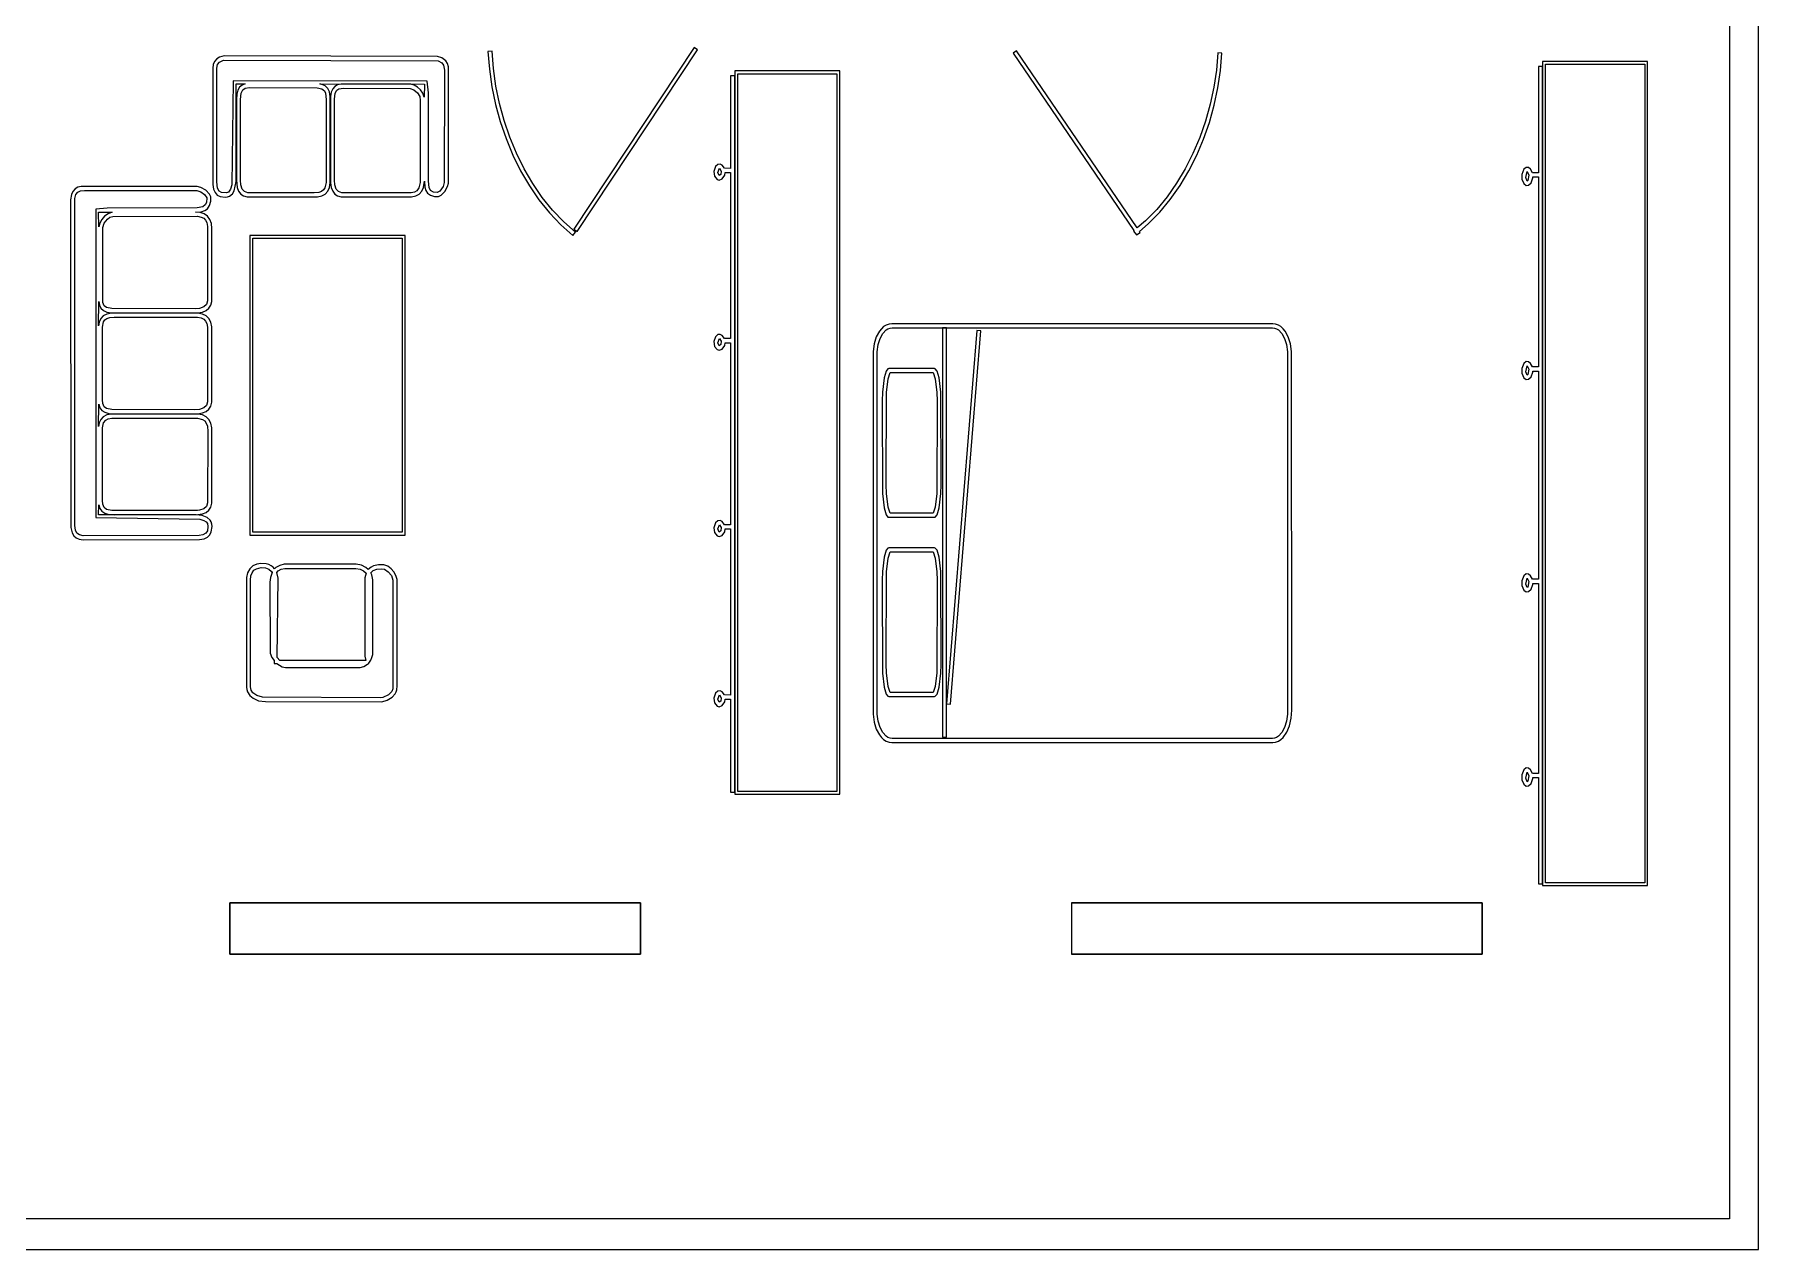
# Model space of a CAD drawing. Header units: metres. Extents: x -13 to 22, y -10.4 to 9.6.
# Drawn here: x 13.6 to 22, y -10.39 to -4.47 of the extents above; entities that cross this region are included whole.
import ezdxf

# ---------------------------------------------------------------- set-up
doc = ezdxf.new("R2010")
doc.units = ezdxf.units.M

msp = doc.modelspace()

# ---------------------------------------------------------------- linework, layer by layer
for p, q in [((21.9958, -10.3888), (21.9958, 9.61119)), ((21.8546, 9.46202), (21.8546, -10.2396)), ((16.8114, -4.53455), (16.2256, -5.41902)), ((16.8281, -4.54559), (16.8114, -4.53455)), ((14.4691, -4.61726), (14.4666, -4.63544)), ((14.4759, -4.60225), (14.4691, -4.61726)), ((14.4863, -4.59047), (14.4759, -4.60225)), ((14.4995, -4.58199), (14.4863, -4.59047)), ((14.4866, -4.63611), (14.4902, -4.61768)), ((14.4902, -4.61768), (14.4993, -4.60568)), ((14.4993, -4.60568), (14.5188, -4.59637)), ((14.5226, -4.57555), (14.4995, -4.58199)), ((14.5188, -4.59637), (15.5638, -4.59973)), ((15.5605, -4.57889), (14.5226, -4.57555)), ((15.5832, -4.58572), (15.5605, -4.57889)), ((15.5638, -4.59973), (15.5825, -4.60931)), ((15.5825, -4.60931), (15.5913, -4.62131)), ((15.6012, -4.59996), (15.5832, -4.58572)), ((15.6096, -4.61311), (15.6012, -4.59996)), ((15.6141, -4.62886), (15.6096, -4.61311)), ((15.8272, -4.55237), (15.8072, -4.55392)), ((15.8072, -4.55392), (15.8139, -4.63957)), ((15.8338, -4.63737), (15.8272, -4.55237)), ((16.2423, -5.43007), (16.8281, -4.54559)), ((18.3815, -4.55058), (18.365, -4.56183)), ((18.365, -4.56183), (18.9534, -5.42667)), ((18.9687, -5.41367), (18.3815, -4.55058)), ((19.3619, -4.56009), (19.3552, -4.64444)), ((19.3819, -4.56169), (19.3619, -4.56009)), ((19.3751, -4.6467), (19.3819, -4.56169)), ((21.4557, -4.60233), (20.9438, -4.60233)), ((20.9438, -4.60233), (20.9438, -8.6163)), ((20.9579, -8.60216), (20.9579, -4.61647)), ((20.9579, -4.61647), (21.4415, -4.61647)), ((21.4415, -4.61647), (21.4415, -8.60216)), ((21.4557, -8.6163), (21.4557, -4.60233)), ((14.4666, -4.63544), (14.4671, -5.20265)), ((14.4866, -5.18884), (14.4866, -4.63611)), ((14.5661, -4.69695), (14.5589, -5.20375)), ((15.5115, -4.69916), (14.5661, -4.69695)), ((15.5174, -4.75568), (15.5115, -4.69916)), ((15.5913, -4.62131), (15.5947, -4.64493)), ((15.5947, -4.64493), (15.5942, -5.19221)), ((15.6141, -5.19476), (15.6141, -4.62886)), ((15.8139, -4.63957), (15.8262, -4.72586)), ((15.8459, -4.72241), (15.8338, -4.63737)), ((17.0091, -4.67186), (16.9891, -4.67186)), ((16.9891, -4.67186), (16.9891, -5.12366)), ((17.0091, -8.16203), (17.0091, -4.67186)), ((17.5213, -4.64856), (17.0094, -4.64856)), ((17.0094, -4.64856), (17.0094, -8.17159)), ((17.0235, -8.15744), (17.0235, -4.66269)), ((17.0235, -4.66269), (17.5072, -4.66269)), ((17.5072, -4.66269), (17.5072, -8.15744)), ((17.5213, -8.17159), (17.5213, -4.64856)), ((19.3552, -4.64444), (19.3429, -4.72818)), ((19.3626, -4.73172), (19.3751, -4.6467)), ((20.9435, -4.62692), (20.9235, -4.62692)), ((20.9235, -4.62692), (20.9235, -5.14496)), ((20.9435, -8.60741), (20.9435, -4.62692)), ((14.5802, -5.18703), (14.5802, -4.71111)), ((14.5802, -4.71111), (14.6252, -4.71185)), ((14.5838, -4.7617), (14.5821, -4.78682)), ((14.5889, -4.74205), (14.5838, -4.7617)), ((14.5974, -4.72746), (14.5889, -4.74205)), ((14.6095, -4.71753), (14.5974, -4.72746)), ((14.6021, -4.78714), (14.6053, -4.7563)), ((14.6053, -4.7563), (14.6127, -4.74039)), ((14.6252, -4.71185), (14.6095, -4.71753)), ((14.6127, -4.74039), (14.6237, -4.73297)), ((14.6237, -4.73297), (14.6448, -4.73004)), ((14.6448, -4.73004), (14.9748, -4.73042)), ((14.9748, -4.73042), (14.998, -4.73564)), ((14.9975, -4.71419), (14.9885, -4.71208)), ((14.9885, -4.71208), (15.4974, -4.71329)), ((15.0143, -4.72194), (14.9975, -4.71419)), ((14.998, -4.73564), (15.0103, -4.74568)), ((15.0103, -4.74568), (15.0157, -4.75719)), ((15.0266, -4.73415), (15.0143, -4.72194)), ((15.0157, -4.75719), (15.0193, -4.78719)), ((15.0348, -4.75122), (15.0266, -4.73415)), ((15.0388, -4.77356), (15.0348, -4.75122)), ((15.0388, -5.19424), (15.0388, -4.77356)), ((15.044, -4.75169), (15.0406, -4.77357)), ((15.0406, -4.77357), (15.0406, -5.1942)), ((15.0508, -4.73535), (15.044, -4.75169)), ((15.0611, -4.72394), (15.0508, -4.73535)), ((15.0602, -4.78709), (15.0633, -4.75694)), ((15.075, -4.71692), (15.0611, -4.72394)), ((15.0633, -4.75694), (15.0704, -4.74251)), ((15.0704, -4.74251), (15.0812, -4.73593)), ((15.0924, -4.71368), (15.075, -4.71692)), ((15.0812, -4.73593), (15.1029, -4.73329)), ((15.4307, -4.71394), (15.0924, -4.71368)), ((15.1029, -4.73329), (15.4277, -4.73373)), ((15.4277, -4.73373), (15.4466, -4.74052)), ((15.4479, -4.71892), (15.4307, -4.71394)), ((15.4466, -4.74052), (15.4642, -4.75464)), ((15.4646, -4.72827), (15.4479, -4.71892)), ((15.4642, -4.75464), (15.4751, -4.77316)), ((15.4792, -4.74141), (15.4646, -4.72827)), ((15.4751, -4.77316), (15.4774, -4.79202)), ((15.4903, -4.75772), (15.4792, -4.74141)), ((15.4966, -4.77658), (15.4903, -4.75772)), ((15.4974, -4.71329), (15.4966, -4.77658)), ((15.5174, -5.18575), (15.5174, -4.75568)), ((15.8262, -4.72586), (15.844, -4.81149)), ((15.8635, -4.80681), (15.8459, -4.72241)), ((19.3429, -4.72818), (19.3252, -4.81134)), ((19.3446, -4.81613), (19.3626, -4.73172)), ((14.5821, -4.78682), (14.5821, -5.18159)), ((14.6021, -5.18126), (14.6021, -4.78714)), ((15.0193, -4.78719), (15.0189, -5.19257)), ((15.0602, -5.18121), (15.0602, -4.78709)), ((15.4774, -4.79202), (15.477, -5.19252)), ((15.844, -4.81149), (15.8671, -4.89584)), ((15.8862, -4.88997), (15.8635, -4.80681)), ((19.3252, -4.81134), (19.3022, -4.89326)), ((19.3212, -4.89929), (19.3446, -4.81613)), ((15.8671, -4.89584), (15.8952, -4.97832)), ((15.914, -4.97125), (15.8862, -4.88997)), ((19.3022, -4.89326), (19.2741, -4.97334)), ((19.2927, -4.98058), (19.3212, -4.89929)), ((15.8952, -4.97832), (15.9283, -5.05827)), ((15.9465, -5.05003), (15.914, -4.97125)), ((19.2741, -4.97334), (19.2411, -5.0509)), ((19.2592, -5.05934), (19.2927, -4.98058)), ((15.9283, -5.05827), (15.9662, -5.13512)), ((15.9838, -5.12566), (15.9465, -5.05003)), ((16.9153, -5.11447), (16.9074, -5.13805)), ((16.9268, -5.10391), (16.9153, -5.11447)), ((16.9374, -5.10283), (16.9268, -5.10391)), ((16.9483, -5.10805), (16.9374, -5.10283)), ((16.9588, -5.1228), (16.9483, -5.10805)), ((19.2411, -5.0509), (19.2034, -5.12534)), ((19.2209, -5.13498), (19.2592, -5.05934)), ((20.8645, -5.11838), (20.8523, -5.1277)), ((20.8756, -5.11961), (20.8645, -5.11838)), ((20.8858, -5.1277), (20.8756, -5.11961)), ((14.4671, -5.20265), (14.4709, -5.22491)), ((14.4901, -5.2193), (14.4866, -5.18884)), ((14.5589, -5.20375), (14.5532, -5.22433)), ((14.5715, -5.23239), (14.5802, -5.18703)), ((14.5821, -5.18159), (14.5859, -5.21648)), ((14.6036, -5.20284), (14.6021, -5.18126)), ((14.6103, -5.22498), (14.6036, -5.20284)), ((15.0189, -5.19257), (15.013, -5.21774)), ((15.0348, -5.21648), (15.0388, -5.19424)), ((15.0406, -5.1942), (15.044, -5.21643)), ((15.0617, -5.20279), (15.0602, -5.18121)), ((15.0684, -5.22493), (15.0617, -5.20279)), ((15.477, -5.19252), (15.4711, -5.21771)), ((15.4929, -5.21643), (15.4974, -5.18593)), ((15.4974, -5.18593), (15.4994, -5.21423)), ((15.5205, -5.21729), (15.5174, -5.18575)), ((15.5942, -5.19221), (15.5881, -5.21222)), ((15.6097, -5.21239), (15.6141, -5.19476)), ((15.9662, -5.13512), (16.0087, -5.20819)), ((16.0256, -5.19753), (15.9838, -5.12566)), ((16.0717, -5.26498), (16.0256, -5.19753)), ((16.9074, -5.13805), (16.911, -5.1613)), ((16.911, -5.1613), (16.9237, -5.17715)), ((16.9237, -5.17715), (16.9333, -5.18031)), ((16.9271, -5.14355), (16.9348, -5.12294)), ((16.9328, -5.15872), (16.9271, -5.14355)), ((16.9407, -5.1528), (16.9328, -5.15872)), ((16.9333, -5.18031), (16.9483, -5.17488)), ((16.9348, -5.12294), (16.9422, -5.13649)), ((16.9422, -5.13649), (16.9407, -5.1528)), ((16.9483, -5.17488), (16.9605, -5.15712)), ((16.9891, -5.12366), (16.9588, -5.1228)), ((16.9605, -5.15712), (16.9628, -5.14366)), ((16.9628, -5.14366), (16.9891, -5.14366)), ((16.9891, -5.14366), (16.9891, -5.95265)), ((19.1613, -5.19595), (19.1148, -5.26218)), ((19.2034, -5.12534), (19.1613, -5.19595)), ((19.1781, -5.20683), (19.2209, -5.13498)), ((20.8523, -5.1277), (20.8426, -5.1524)), ((20.8426, -5.1524), (20.8426, -5.17531)), ((20.8426, -5.17531), (20.8523, -5.19737)), ((20.8523, -5.19737), (20.8645, -5.20633)), ((20.8617, -5.16818), (20.8691, -5.13901)), ((20.8695, -5.18555), (20.8617, -5.16818)), ((20.8645, -5.20633), (20.8756, -5.20511)), ((20.8691, -5.13901), (20.8765, -5.15579)), ((20.8721, -5.18242), (20.8695, -5.18555)), ((20.8765, -5.15579), (20.8721, -5.18242)), ((20.8756, -5.20511), (20.8887, -5.1937)), ((20.8945, -5.14496), (20.8858, -5.1277)), ((20.8887, -5.1937), (20.897, -5.17017)), ((20.9235, -5.14496), (20.8945, -5.14496)), ((20.897, -5.17017), (20.8973, -5.16496)), ((20.8973, -5.16496), (20.9235, -5.16496)), ((20.9235, -5.16496), (20.9235, -6.09044)), ((13.7786, -5.25034), (13.7744, -5.27737)), ((13.7744, -5.27737), (13.7749, -6.87296)), ((13.7858, -5.23549), (13.7786, -5.25034)), ((13.7962, -5.22371), (13.7858, -5.23549)), ((13.7944, -6.8629), (13.7948, -5.26982)), ((13.7948, -5.26982), (13.7998, -5.25128)), ((13.8096, -5.21542), (13.7962, -5.22371)), ((13.7998, -5.25128), (13.8091, -5.23898)), ((13.8091, -5.23898), (13.8226, -5.23203)), ((13.8257, -5.21107), (13.8096, -5.21542)), ((13.8226, -5.23203), (13.842, -5.23051)), ((14.3912, -5.21115), (13.8257, -5.21107)), ((13.842, -5.23051), (14.3885, -5.23097)), ((14.3885, -5.23097), (14.4088, -5.23753)), ((14.4092, -5.21585), (14.3912, -5.21115)), ((14.4088, -5.23753), (14.4263, -5.24995)), ((14.4335, -5.22969), (14.4092, -5.21585)), ((14.4263, -5.24995), (14.4374, -5.26685)), ((14.4355, -5.28989), (14.4304, -5.30171)), ((14.451, -5.24867), (14.4335, -5.22969)), ((14.4374, -5.26685), (14.4355, -5.28989)), ((14.457, -5.26256), (14.451, -5.24867)), ((14.4515, -5.30484), (14.457, -5.2832)), ((14.457, -5.2832), (14.457, -5.26256)), ((14.4709, -5.22491), (14.4783, -5.24152)), ((14.4783, -5.24152), (14.4888, -5.25305)), ((14.4888, -5.25305), (14.5022, -5.26015)), ((14.4979, -5.23438), (14.4901, -5.2193)), ((14.5088, -5.24126), (14.4979, -5.23438)), ((14.5022, -5.26015), (14.5271, -5.26378)), ((14.5338, -5.2431), (14.5088, -5.24126)), ((14.5271, -5.26378), (14.5382, -5.26263)), ((14.5431, -5.23869), (14.5338, -5.2431)), ((14.5382, -5.26263), (14.5476, -5.2594)), ((14.5532, -5.22433), (14.5431, -5.23869)), ((14.5476, -5.2594), (14.5621, -5.24803)), ((14.5621, -5.24803), (14.5715, -5.23239)), ((14.5859, -5.21648), (14.5927, -5.2345)), ((14.5927, -5.2345), (14.603, -5.24821)), ((14.603, -5.24821), (14.6169, -5.25746)), ((14.6206, -5.23679), (14.6103, -5.22498)), ((14.6169, -5.25746), (14.6343, -5.26215)), ((14.6368, -5.24231), (14.6206, -5.23679)), ((14.6343, -5.26215), (14.9764, -5.26215)), ((14.9599, -5.24274), (14.6368, -5.24231)), ((14.9832, -5.24088), (14.9599, -5.24274)), ((14.9764, -5.26215), (14.9975, -5.25746)), ((14.9967, -5.23592), (14.9832, -5.24088)), ((15.0061, -5.2285), (14.9967, -5.23592)), ((14.9975, -5.25746), (15.0143, -5.24821)), ((15.013, -5.21774), (15.0061, -5.2285)), ((15.0143, -5.24821), (15.0266, -5.2345)), ((15.0266, -5.2345), (15.0348, -5.21648)), ((15.044, -5.21643), (15.0508, -5.23447)), ((15.0508, -5.23447), (15.0611, -5.24817)), ((15.0611, -5.24817), (15.075, -5.25742)), ((15.0788, -5.23674), (15.0684, -5.22493)), ((15.075, -5.25742), (15.0924, -5.2621)), ((15.0949, -5.24226), (15.0788, -5.23674)), ((15.0924, -5.2621), (15.4345, -5.2621)), ((15.4325, -5.24222), (15.0949, -5.24226)), ((15.4487, -5.23868), (15.4325, -5.24222)), ((15.4345, -5.2621), (15.4557, -5.25742)), ((15.4599, -5.2325), (15.4487, -5.23868)), ((15.4557, -5.25742), (15.4724, -5.24817)), ((15.4711, -5.21771), (15.4599, -5.2325)), ((15.4724, -5.24817), (15.4847, -5.23447)), ((15.4847, -5.23447), (15.4929, -5.21643)), ((15.4994, -5.21423), (15.5041, -5.23077)), ((15.5041, -5.23077), (15.5129, -5.24445)), ((15.5129, -5.24445), (15.5267, -5.25439)), ((15.5275, -5.23077), (15.5205, -5.21729)), ((15.5267, -5.25439), (15.5469, -5.25978)), ((15.5412, -5.23842), (15.5275, -5.23077)), ((15.559, -5.24051), (15.5412, -5.23842)), ((15.5469, -5.25978), (15.5661, -5.25969)), ((15.5722, -5.2339), (15.559, -5.24051)), ((15.5661, -5.25969), (15.5791, -5.25378)), ((15.5881, -5.21222), (15.5722, -5.2339)), ((15.5791, -5.25378), (15.5968, -5.23637)), ((15.5968, -5.23637), (15.6097, -5.21239)), ((16.0087, -5.20819), (16.0556, -5.2769)), ((16.0556, -5.2769), (16.1069, -5.34059)), ((16.1219, -5.32741), (16.0717, -5.26498)), ((19.1148, -5.26218), (19.0643, -5.32333)), ((19.0791, -5.33672), (19.1307, -5.27429)), ((19.1307, -5.27429), (19.1781, -5.20683)), ((13.9527, -5.31636), (13.8963, -5.32222)), ((13.8963, -5.32222), (13.8963, -6.82439)), ((13.9104, -5.33636), (13.9759, -5.33728)), ((13.9111, -5.40797), (13.9104, -5.33636)), ((13.9262, -5.37161), (13.9164, -5.38947)), ((13.9399, -5.35594), (13.9262, -5.37161)), ((13.9383, -5.39001), (13.9534, -5.37071)), ((13.9567, -5.34399), (13.9399, -5.35594)), ((14.391, -5.31619), (13.9527, -5.31636)), ((13.9534, -5.37071), (13.966, -5.36168)), ((13.9759, -5.33728), (13.9567, -5.34399)), ((13.966, -5.36168), (13.9793, -5.35698)), ((13.9793, -5.35698), (14.3918, -5.35683)), ((14.3821, -5.33636), (14.4106, -5.33421)), ((14.4053, -5.33852), (14.3821, -5.33636)), ((14.419, -5.31096), (14.391, -5.31619)), ((14.3918, -5.35683), (14.4097, -5.36024)), ((14.4254, -5.34503), (14.4053, -5.33852)), ((14.4097, -5.36024), (14.4225, -5.36641)), ((14.4106, -5.33421), (14.4273, -5.32913)), ((14.4304, -5.30171), (14.419, -5.31096)), ((14.4225, -5.36641), (14.4315, -5.37514)), ((14.4413, -5.35603), (14.4254, -5.34503)), ((14.4273, -5.32913), (14.4413, -5.31975)), ((14.4413, -5.31975), (14.4515, -5.30484)), ((14.4528, -5.37163), (14.4413, -5.35603)), ((14.4598, -5.39191), (14.4528, -5.37163)), ((16.1069, -5.34059), (16.1623, -5.39864)), ((16.1761, -5.38417), (16.1219, -5.32741)), ((19.0643, -5.32333), (19.0099, -5.37883)), ((19.0235, -5.39348), (19.0791, -5.33672)), ((13.9164, -5.38947), (13.9111, -5.40797)), ((13.9304, -5.75977), (13.9309, -5.41089)), ((13.9309, -5.41089), (13.9383, -5.39001)), ((14.4315, -5.37514), (14.438, -5.38773)), ((14.438, -5.38773), (14.4417, -5.40576)), ((14.4417, -5.40576), (14.4417, -5.76865)), ((14.4621, -5.41699), (14.4598, -5.39191)), ((14.4615, -5.77097), (14.4621, -5.41699)), ((15.4038, -5.44981), (14.6469, -5.44981)), ((14.6469, -5.44981), (14.6469, -6.90923)), ((15.4038, -6.90923), (15.4038, -5.44981)), ((16.1623, -5.39864), (16.2209, -5.44972)), ((16.2341, -5.43463), (16.1761, -5.38417)), ((16.2209, -5.44972), (16.2341, -5.43463)), ((16.2256, -5.41902), (16.2423, -5.43007)), ((18.9534, -5.42667), (18.951, -5.42868)), ((18.951, -5.42868), (18.9667, -5.4463)), ((18.9667, -5.4463), (18.9833, -5.43506)), ((19.0099, -5.37883), (18.9687, -5.41367)), ((18.98, -5.4303), (19.0235, -5.39348)), ((18.9833, -5.43506), (18.98, -5.4303)), ((14.6611, -6.89508), (14.6611, -5.46396)), ((14.6611, -5.46396), (15.3896, -5.46396)), ((15.3896, -5.46396), (15.3896, -6.89508)), ((13.9104, -5.88968), (13.9109, -5.77097)), ((13.9109, -5.77097), (13.9144, -5.78967)), ((13.9144, -5.78967), (13.9219, -5.80453)), ((13.9318, -5.77705), (13.9304, -5.75977)), ((13.9379, -5.79256), (13.9318, -5.77705)), ((13.9497, -5.80141), (13.9379, -5.79256)), ((14.4358, -5.78699), (14.4239, -5.79831)), ((14.4417, -5.76865), (14.4358, -5.78699)), ((14.4476, -5.80453), (14.4569, -5.78967)), ((14.4569, -5.78967), (14.4615, -5.77097)), ((13.9135, -5.87277), (13.9104, -5.88968)), ((13.9212, -5.85486), (13.9135, -5.87277)), ((13.9334, -5.84158), (13.9212, -5.85486)), ((13.9219, -5.80453), (13.9339, -5.8156)), ((13.9297, -5.89691), (13.9352, -5.87122)), ((13.9505, -5.83284), (13.9334, -5.84158)), ((13.9339, -5.8156), (13.9507, -5.82292)), ((13.9352, -5.87122), (13.9415, -5.86119)), ((13.9415, -5.86119), (13.9505, -5.85442)), ((13.9744, -5.80661), (13.9497, -5.80141)), ((13.9729, -5.82851), (13.9505, -5.83284)), ((13.9505, -5.85442), (13.9649, -5.84975)), ((13.9507, -5.82292), (13.9729, -5.82655)), ((13.9649, -5.84975), (13.9865, -5.84798)), ((13.9729, -5.82655), (14.3936, -5.82655)), ((14.3936, -5.82851), (13.9729, -5.82851)), ((14.3806, -5.80701), (13.9744, -5.80661)), ((13.9865, -5.84798), (14.3918, -5.84843)), ((14.402, -5.80547), (14.3806, -5.80701)), ((14.3918, -5.84843), (14.4097, -5.85185)), ((14.3936, -5.82655), (14.4159, -5.82292)), ((14.4159, -5.83284), (14.3936, -5.82851)), ((14.4239, -5.79831), (14.402, -5.80547)), ((14.4097, -5.85185), (14.4225, -5.858)), ((14.4159, -5.82292), (14.4339, -5.8156)), ((14.4339, -5.84158), (14.4159, -5.83284)), ((14.4225, -5.858), (14.4315, -5.86674)), ((14.4315, -5.86674), (14.438, -5.87933)), ((14.4339, -5.8156), (14.4476, -5.80453)), ((14.4476, -5.85486), (14.4339, -5.84158)), ((14.4569, -5.87277), (14.4476, -5.85486)), ((14.4615, -5.89545), (14.4569, -5.87277)), ((13.9293, -6.25134), (13.9297, -5.89691)), ((14.438, -5.87933), (14.4417, -5.89735)), ((14.4417, -5.89735), (14.4417, -6.26025)), ((14.4615, -6.26257), (14.4615, -5.89545)), ((16.9153, -5.94345), (16.9074, -5.96704)), ((16.9268, -5.93289), (16.9153, -5.94345)), ((16.9374, -5.93181), (16.9268, -5.93289)), ((16.9271, -5.97255), (16.9348, -5.95192)), ((16.9348, -5.95192), (16.9422, -5.96548)), ((16.9483, -5.93703), (16.9374, -5.93181)), ((16.9588, -5.95178), (16.9483, -5.93703)), ((16.9891, -5.95265), (16.9588, -5.95178)), ((17.6984, -5.94412), (17.688, -5.97758)), ((17.7138, -5.91592), (17.6984, -5.94412)), ((17.7075, -5.98193), (17.7169, -5.95181)), ((17.7234, -5.90416), (17.7138, -5.91592)), ((17.7169, -5.95181), (17.73, -5.92755)), ((17.7345, -5.89426), (17.7234, -5.90416)), ((17.73, -5.92755), (17.7464, -5.91026)), ((17.747, -5.88657), (17.7345, -5.89426)), ((17.7464, -5.91026), (17.7556, -5.9046)), ((17.7609, -5.88162), (17.747, -5.88657)), ((17.7556, -5.9046), (17.7654, -5.90109)), ((17.7746, -5.87993), (17.7609, -5.88162)), ((17.7654, -5.90109), (17.7758, -5.89989)), ((19.6293, -5.87993), (17.7746, -5.87993)), ((17.7758, -5.89989), (19.6281, -5.89989)), ((18.0208, -5.89992), (18.0208, -7.89398)), ((18.0408, -5.89992), (18.0208, -5.89992)), ((18.0408, -7.89398), (18.0408, -5.89992)), ((18.1884, -5.91272), (18.0408, -7.73073)), ((18.0607, -7.73235), (18.2084, -5.91434)), ((18.2084, -5.91434), (18.1884, -5.91272)), ((19.6281, -5.89989), (19.6385, -5.90109)), ((19.643, -5.88162), (19.6293, -5.87993)), ((19.6385, -5.90109), (19.6483, -5.9046)), ((19.6569, -5.88657), (19.643, -5.88162)), ((19.6483, -5.9046), (19.6575, -5.91026)), ((19.6694, -5.89426), (19.6569, -5.88657)), ((19.6575, -5.91026), (19.6739, -5.92755)), ((19.6805, -5.90416), (19.6694, -5.89426)), ((19.6739, -5.92755), (19.687, -5.95181)), ((19.6901, -5.91592), (19.6805, -5.90416)), ((19.687, -5.95181), (19.6964, -5.98193)), ((19.7055, -5.94412), (19.6901, -5.91592)), ((19.7159, -5.97758), (19.7055, -5.94412)), ((16.9074, -5.96704), (16.911, -5.9903)), ((16.911, -5.9903), (16.9237, -6.00615)), ((16.9237, -6.00615), (16.9333, -6.00929)), ((16.9328, -5.9877), (16.9271, -5.97255)), ((16.9407, -5.98178), (16.9328, -5.9877)), ((16.9333, -6.00929), (16.9483, -6.00386)), ((16.9422, -5.96548), (16.9407, -5.98178)), ((16.9483, -6.00386), (16.9605, -5.98611)), ((16.9605, -5.98611), (16.9628, -5.97266)), ((16.9628, -5.97266), (16.9891, -5.97266)), ((16.9891, -5.97266), (16.9891, -6.85959)), ((17.688, -5.97758), (17.6826, -6.0154)), ((17.6826, -6.0154), (17.6826, -7.7822)), ((17.7026, -6.01678), (17.7075, -5.98193)), ((17.7026, -7.78081), (17.7026, -6.01678)), ((19.6964, -5.98193), (19.7013, -6.01678)), ((19.7013, -6.01678), (19.7013, -7.78081)), ((19.7213, -6.0154), (19.7159, -5.97758)), ((19.722, -7.76225), (19.7213, -6.0154)), ((17.747, -6.11031), (17.7365, -6.14391)), ((17.7554, -6.09946), (17.747, -6.11031)), ((17.7599, -6.09804), (17.7554, -6.09946)), ((17.7561, -6.14803), (17.7656, -6.11804)), ((17.9814, -6.09804), (17.7599, -6.09804)), ((17.7656, -6.11804), (17.9757, -6.11784)), ((17.9757, -6.11784), (17.9853, -6.14801)), ((17.9859, -6.09946), (17.9814, -6.09804)), ((17.9944, -6.11031), (17.9859, -6.09946)), ((18.0048, -6.14391), (17.9944, -6.11031)), ((20.8523, -6.07317), (20.8426, -6.09789)), ((20.8426, -6.09789), (20.8426, -6.12079)), ((20.8426, -6.12079), (20.8523, -6.14285)), ((20.8645, -6.06384), (20.8523, -6.07317)), ((20.8617, -6.11366), (20.8691, -6.08449)), ((20.8695, -6.13103), (20.8617, -6.11366)), ((20.8756, -6.06509), (20.8645, -6.06384)), ((20.8691, -6.08449), (20.8765, -6.10126)), ((20.8721, -6.1279), (20.8695, -6.13103)), ((20.8765, -6.10126), (20.8721, -6.1279)), ((20.8858, -6.07317), (20.8756, -6.06509)), ((20.8945, -6.09044), (20.8858, -6.07317)), ((20.8887, -6.13916), (20.897, -6.11565)), ((20.9235, -6.09044), (20.8945, -6.09044)), ((20.897, -6.11565), (20.8973, -6.11043)), ((20.8973, -6.11043), (20.9235, -6.11043)), ((20.9235, -6.11043), (20.9235, -7.12474)), ((17.7281, -6.21355), (17.727, -6.2558)), ((17.7365, -6.14391), (17.7281, -6.21355)), ((17.7481, -6.21468), (17.7561, -6.14803)), ((17.9853, -6.14801), (17.9933, -6.21468)), ((18.0132, -6.21355), (18.0048, -6.14391)), ((18.0144, -6.6649), (18.0132, -6.21355)), ((20.8523, -6.14285), (20.8645, -6.15181)), ((20.8645, -6.15181), (20.8756, -6.15059)), ((20.8756, -6.15059), (20.8887, -6.13916)), ((13.9104, -6.3797), (13.9111, -6.27242)), ((13.9111, -6.27242), (13.9168, -6.28918)), ((13.9168, -6.28918), (13.9267, -6.30215)), ((13.9308, -6.26849), (13.9293, -6.25134)), ((13.9371, -6.28397), (13.9308, -6.26849)), ((13.9493, -6.29298), (13.9371, -6.28397)), ((13.9743, -6.29822), (13.9493, -6.29298)), ((14.402, -6.29707), (14.3757, -6.29861)), ((14.4239, -6.28992), (14.402, -6.29707)), ((14.4358, -6.27859), (14.4239, -6.28992)), ((14.4339, -6.30721), (14.4476, -6.29614)), ((14.4417, -6.26025), (14.4358, -6.27859)), ((14.4476, -6.29614), (14.4569, -6.28128)), ((14.4569, -6.28128), (14.4615, -6.26257)), ((17.727, -6.2558), (17.7281, -6.70717)), ((17.747, -6.66476), (17.7481, -6.21468)), ((17.9933, -6.21468), (17.9944, -6.25594)), ((17.9944, -6.25594), (17.9933, -6.70604)), ((13.9135, -6.36314), (13.9104, -6.3797)), ((13.9212, -6.34567), (13.9135, -6.36314)), ((13.9334, -6.33275), (13.9212, -6.34567)), ((13.9267, -6.30215), (13.9413, -6.31134)), ((13.9297, -6.38684), (13.9351, -6.36198)), ((13.9505, -6.32428), (13.9334, -6.33275)), ((13.9351, -6.36198), (13.9453, -6.34888)), ((13.9413, -6.31134), (13.961, -6.3168)), ((13.9453, -6.34888), (13.9567, -6.34331)), ((13.9729, -6.32011), (13.9505, -6.32428)), ((13.9567, -6.34331), (13.9745, -6.34004)), ((13.961, -6.3168), (13.9861, -6.31862)), ((14.3936, -6.32013), (13.9729, -6.32011)), ((14.3757, -6.29861), (13.9743, -6.29822)), ((13.9745, -6.34004), (14.3918, -6.34006)), ((13.9861, -6.31862), (14.3936, -6.31816)), ((14.3918, -6.34006), (14.4167, -6.34624)), ((14.3936, -6.31816), (14.4159, -6.31453)), ((14.4159, -6.32445), (14.3936, -6.32013)), ((14.4159, -6.31453), (14.4339, -6.30721)), ((14.4339, -6.33319), (14.4159, -6.32445)), ((14.4167, -6.34624), (14.4274, -6.35362)), ((14.4274, -6.35362), (14.435, -6.36406)), ((14.4476, -6.34648), (14.4339, -6.33319)), ((14.435, -6.36406), (14.4402, -6.37923)), ((14.4402, -6.37923), (14.4421, -6.40479)), ((14.4569, -6.3644), (14.4476, -6.34648)), ((14.4615, -6.38707), (14.4569, -6.3644)), ((13.9293, -6.74101), (13.9297, -6.38684)), ((14.4421, -6.40479), (14.4417, -6.75188)), ((14.4615, -6.7542), (14.4615, -6.38707)), ((17.7281, -6.70717), (17.7365, -6.77681)), ((17.7481, -6.70604), (17.747, -6.66476)), ((17.7561, -6.77269), (17.7481, -6.70604)), ((17.9933, -6.70604), (17.9853, -6.77269)), ((18.0048, -6.77681), (18.0132, -6.70717)), ((18.0132, -6.70717), (18.0144, -6.6649)), ((13.9104, -6.81026), (13.9111, -6.76222)), ((13.9111, -6.76222), (13.9168, -6.77936)), ((13.9168, -6.77936), (13.9267, -6.79279)), ((13.9267, -6.79279), (13.9413, -6.80244)), ((13.9308, -6.75836), (13.9293, -6.74101)), ((13.9373, -6.77464), (13.9308, -6.75836)), ((13.9497, -6.78426), (13.9373, -6.77464)), ((13.9745, -6.78981), (13.9497, -6.78426)), ((14.3921, -6.78984), (13.9745, -6.78981)), ((14.402, -6.7887), (14.3921, -6.78984)), ((14.4239, -6.78154), (14.402, -6.7887)), ((14.4159, -6.80615), (14.4339, -6.79883)), ((14.4358, -6.77022), (14.4239, -6.78154)), ((14.4339, -6.79883), (14.4476, -6.78777)), ((14.4417, -6.75188), (14.4358, -6.77022)), ((14.4476, -6.78777), (14.4569, -6.7729)), ((14.4569, -6.7729), (14.4615, -6.7542)), ((17.7365, -6.77681), (17.747, -6.81041)), ((17.7657, -6.80287), (17.7561, -6.77269)), ((17.9853, -6.77269), (17.9758, -6.80267)), ((17.9944, -6.81041), (18.0048, -6.77681)), ((13.7749, -6.87296), (13.7813, -6.89867)), ((13.7974, -6.88475), (13.7944, -6.8629)), ((13.8052, -6.89975), (13.7974, -6.88475)), ((13.8963, -6.82439), (14.403, -6.83168)), ((14.3865, -6.81026), (13.9104, -6.81026)), ((13.9413, -6.80244), (13.961, -6.80829)), ((13.961, -6.80829), (13.9861, -6.81024)), ((13.9861, -6.81024), (14.3936, -6.80978)), ((14.4147, -6.81367), (14.3865, -6.81026)), ((14.3936, -6.80978), (14.4159, -6.80615)), ((14.403, -6.83168), (14.4233, -6.83768)), ((14.44, -6.82408), (14.4147, -6.81367)), ((14.4233, -6.83768), (14.434, -6.8445)), ((14.434, -6.8445), (14.4406, -6.85345)), ((14.4539, -6.83679), (14.44, -6.82408)), ((14.4406, -6.85345), (14.4433, -6.86786)), ((14.4433, -6.86786), (14.4406, -6.88785)), ((14.4588, -6.84531), (14.4539, -6.83679)), ((14.4621, -6.85542), (14.4588, -6.84531)), ((14.4596, -6.89401), (14.4632, -6.86728)), ((14.4632, -6.86728), (14.4621, -6.85542)), ((16.9153, -6.85039), (16.9074, -6.87396)), ((16.9074, -6.87396), (16.911, -6.89723)), ((16.9268, -6.83983), (16.9153, -6.85039)), ((16.9374, -6.83873), (16.9268, -6.83983)), ((16.9271, -6.87947), (16.9348, -6.85886)), ((16.9328, -6.89464), (16.9271, -6.87947)), ((16.9348, -6.85886), (16.9422, -6.87241)), ((16.9483, -6.84396), (16.9374, -6.83873)), ((16.9422, -6.87241), (16.9407, -6.88872)), ((16.9588, -6.85872), (16.9483, -6.84396)), ((16.9891, -6.85959), (16.9588, -6.85872)), ((16.9605, -6.89304), (16.9628, -6.87958)), ((16.9628, -6.87958), (16.9891, -6.87958)), ((16.9891, -6.87958), (16.9891, -7.68858)), ((17.747, -6.81041), (17.7554, -6.82126)), ((17.7554, -6.82126), (17.7599, -6.82268)), ((17.7599, -6.82268), (17.9814, -6.82268)), ((17.9758, -6.80267), (17.7657, -6.80287)), ((17.9814, -6.82268), (17.9859, -6.82126)), ((17.9859, -6.82126), (17.9944, -6.81041)), ((13.7813, -6.89867), (13.7898, -6.91251)), ((13.7898, -6.91251), (13.8016, -6.92307)), ((13.8016, -6.92307), (13.8166, -6.92981)), ((13.8169, -6.90871), (13.8052, -6.89975)), ((13.8166, -6.92981), (13.8348, -6.93217)), ((13.8354, -6.91219), (13.8169, -6.90871)), ((13.8348, -6.93217), (14.4021, -6.93164)), ((14.4004, -6.91171), (13.8354, -6.91219)), ((14.4184, -6.90848), (14.4004, -6.91171)), ((14.4021, -6.93164), (14.4244, -6.92757)), ((14.4333, -6.90019), (14.4184, -6.90848)), ((14.4244, -6.92757), (14.441, -6.91971)), ((14.4406, -6.88785), (14.4333, -6.90019)), ((14.441, -6.91971), (14.4525, -6.90842)), ((14.4525, -6.90842), (14.4596, -6.89401)), ((14.6469, -6.90923), (15.4038, -6.90923)), ((15.3896, -6.89508), (14.6611, -6.89508)), ((16.911, -6.89723), (16.9237, -6.91309)), ((16.9237, -6.91309), (16.9333, -6.91623)), ((16.9407, -6.88872), (16.9328, -6.89464)), ((16.9333, -6.91623), (16.9483, -6.9108)), ((16.9483, -6.9108), (16.9605, -6.89304)), ((14.681, -7.05133), (14.6622, -7.05962)), ((14.7012, -7.04787), (14.681, -7.05133)), ((14.7264, -7.04877), (14.7012, -7.04787)), ((14.7397, -7.05252), (14.7264, -7.04877)), ((14.7513, -7.05849), (14.7397, -7.05252)), ((14.8152, -7.05177), (14.7927, -7.05693)), ((15.1648, -7.05174), (14.8152, -7.05177)), ((15.1904, -7.05653), (15.1648, -7.05174)), ((15.2746, -7.05374), (15.249, -7.05957)), ((15.3, -7.05409), (15.2746, -7.05374)), ((17.7365, -7.01714), (17.7281, -7.08678)), ((17.747, -6.98354), (17.7365, -7.01714)), ((17.7554, -6.97269), (17.747, -6.98354)), ((17.7481, -7.08791), (17.7561, -7.02124)), ((17.7599, -6.97127), (17.7554, -6.97269)), ((17.7561, -7.02124), (17.7656, -6.99127)), ((17.9814, -6.97127), (17.7599, -6.97127)), ((17.7656, -6.99127), (17.9757, -6.99107)), ((17.9757, -6.99107), (17.9853, -7.02124)), ((17.9859, -6.97269), (17.9814, -6.97127)), ((17.9853, -7.02124), (17.9933, -7.08791)), ((17.9944, -6.98354), (17.9859, -6.97269)), ((18.0048, -7.01714), (17.9944, -6.98354)), ((18.0132, -7.08678), (18.0048, -7.01714)), ((14.6312, -7.11647), (14.6306, -7.64995)), ((14.6361, -7.0932), (14.6312, -7.11647)), ((14.6465, -7.07381), (14.6361, -7.0932)), ((14.6622, -7.05962), (14.6465, -7.07381)), ((14.6506, -7.12952), (14.6525, -7.10854)), ((14.6506, -7.64893), (14.6506, -7.12952)), ((14.6525, -7.10854), (14.6582, -7.09245)), ((14.6582, -7.09245), (14.6672, -7.0808)), ((14.6672, -7.0808), (14.6794, -7.07307)), ((14.6794, -7.07307), (14.7027, -7.06781)), ((14.7027, -7.06781), (14.7229, -7.06845)), ((14.7229, -7.06845), (14.7404, -7.07526)), ((14.7404, -7.07526), (14.7524, -7.08675)), ((14.7474, -7.11568), (14.7454, -7.1393)), ((14.7552, -7.09129), (14.7474, -7.11568)), ((14.7609, -7.06613), (14.7513, -7.05849)), ((14.7524, -7.08675), (14.7552, -7.09129)), ((14.7674, -7.07365), (14.7609, -7.06613)), ((14.7734, -7.0679), (14.7674, -7.07365)), ((14.7927, -7.05693), (14.7734, -7.0679)), ((14.7779, -7.09218), (14.786, -7.08344)), ((14.7846, -7.11877), (14.7779, -7.09218)), ((14.7798, -7.50604), (14.7846, -7.11877)), ((14.786, -7.08344), (14.7998, -7.07562)), ((14.7998, -7.07562), (14.8173, -7.07167)), ((14.8173, -7.07167), (15.1631, -7.07167)), ((15.1631, -7.07167), (15.1844, -7.07562)), ((15.1844, -7.07562), (15.2013, -7.08344)), ((15.2123, -7.06677), (15.1904, -7.05653)), ((15.2013, -7.08344), (15.2133, -7.09447)), ((15.2075, -7.11742), (15.2066, -7.49924)), ((15.2133, -7.09447), (15.2075, -7.11742)), ((15.2242, -7.07683), (15.2123, -7.06677)), ((15.2382, -7.06485), (15.2242, -7.07683)), ((15.2364, -7.09343), (15.2485, -7.08195)), ((15.2408, -7.10339), (15.2364, -7.09343)), ((15.249, -7.05957), (15.2382, -7.06485)), ((15.246, -7.127), (15.2408, -7.10339)), ((15.2466, -7.47362), (15.246, -7.127)), ((15.2485, -7.08195), (15.2656, -7.07539)), ((15.2656, -7.07539), (15.2896, -7.07304)), ((15.2896, -7.07304), (15.3027, -7.07565)), ((15.3189, -7.06123), (15.3, -7.05409)), ((15.3027, -7.07565), (15.3215, -7.08772)), ((15.335, -7.07298), (15.3189, -7.06123)), ((15.3215, -7.08772), (15.3365, -7.10651)), ((15.3483, -7.08804), (15.335, -7.07298)), ((15.3365, -7.10651), (15.3445, -7.12854)), ((15.3445, -7.12854), (15.3443, -7.65819)), ((15.3584, -7.1057), (15.3483, -7.08804)), ((15.3643, -7.1255), (15.3584, -7.1057)), ((15.3651, -7.64392), (15.3643, -7.1255)), ((17.7281, -7.08678), (17.727, -7.12903)), ((17.727, -7.12903), (17.7281, -7.58145)), ((17.747, -7.53983), (17.7481, -7.08791)), ((17.9933, -7.08791), (17.9944, -7.12917)), ((17.9944, -7.12917), (17.9933, -7.58031)), ((18.0144, -7.53996), (18.0132, -7.08678)), ((20.8523, -7.10747), (20.8426, -7.13219)), ((20.8426, -7.13219), (20.8426, -7.15509)), ((20.8645, -7.09814), (20.8523, -7.10747)), ((20.8617, -7.14796), (20.8691, -7.11879)), ((20.8756, -7.0994), (20.8645, -7.09814)), ((20.8691, -7.11879), (20.8765, -7.13556)), ((20.8765, -7.13556), (20.8721, -7.1622)), ((20.8858, -7.10747), (20.8756, -7.0994)), ((20.8945, -7.12474), (20.8858, -7.10747)), ((20.9235, -7.12474), (20.8945, -7.12474)), ((14.7454, -7.1393), (14.7455, -7.47408)), ((20.8426, -7.15509), (20.8523, -7.17715)), ((20.8523, -7.17715), (20.8645, -7.1861)), ((20.8695, -7.16533), (20.8617, -7.14796)), ((20.8645, -7.1861), (20.8756, -7.18488)), ((20.8721, -7.1622), (20.8695, -7.16533)), ((20.8756, -7.18488), (20.8887, -7.17346)), ((20.8887, -7.17346), (20.897, -7.14995)), ((20.897, -7.14995), (20.8973, -7.14473)), ((20.8973, -7.14473), (20.9235, -7.14473)), ((20.9235, -7.14473), (20.9235, -8.07025)), ((15.2455, -7.49037), (15.2466, -7.47362)), ((14.7455, -7.47408), (14.7467, -7.48473)), ((14.7467, -7.48473), (14.755, -7.50554)), ((14.755, -7.50554), (14.7654, -7.52005)), ((14.7654, -7.52005), (14.7654, -7.53412)), ((14.7654, -7.53412), (14.7795, -7.53415)), ((14.7795, -7.53415), (14.8048, -7.55084)), ((14.7937, -7.52002), (14.7798, -7.50604)), ((15.2105, -7.52087), (14.7937, -7.52002)), ((14.8048, -7.55084), (14.8203, -7.55495)), ((14.8203, -7.55495), (15.1844, -7.55411)), ((15.1844, -7.55411), (15.2019, -7.54976)), ((15.2019, -7.54976), (15.2208, -7.5388)), ((15.2066, -7.49924), (15.2121, -7.51935)), ((15.2121, -7.51935), (15.2105, -7.52087)), ((15.2208, -7.5388), (15.2245, -7.53503)), ((15.2245, -7.53503), (15.2266, -7.53503)), ((15.2266, -7.53294), (15.2367, -7.51891)), ((15.2266, -7.53503), (15.2266, -7.53294)), ((15.2367, -7.51891), (15.2422, -7.50565)), ((15.2422, -7.50565), (15.2455, -7.49037)), ((17.7481, -7.58031), (17.747, -7.53983)), ((18.0132, -7.58145), (18.0144, -7.53996)), ((17.7281, -7.58145), (17.7365, -7.65027)), ((17.7561, -7.64612), (17.7481, -7.58031)), ((17.9933, -7.58031), (17.9853, -7.64612)), ((18.0048, -7.65027), (18.0132, -7.58145)), ((14.6306, -7.64995), (14.6319, -7.66124)), ((14.6319, -7.66124), (14.6355, -7.67255)), ((14.6355, -7.67255), (14.6479, -7.69102)), ((14.6479, -7.69102), (14.664, -7.70412)), ((14.6538, -7.66458), (14.6506, -7.64893)), ((14.6624, -7.67734), (14.6538, -7.66458)), ((14.6816, -7.69109), (14.6624, -7.67734)), ((14.664, -7.70412), (14.6902, -7.71588)), ((14.7095, -7.69948), (14.6816, -7.69109)), ((14.6902, -7.71588), (14.7229, -7.71985)), ((15.2822, -7.70169), (14.7095, -7.69948)), ((14.7229, -7.71985), (15.2906, -7.7211)), ((15.2945, -7.70004), (15.2822, -7.70169)), ((15.2906, -7.7211), (15.3165, -7.71355)), ((15.322, -7.68768), (15.2945, -7.70004)), ((15.3165, -7.71355), (15.3412, -7.69806)), ((15.3384, -7.67162), (15.322, -7.68768)), ((15.3443, -7.65819), (15.3384, -7.67162)), ((15.3412, -7.69806), (15.3551, -7.68269)), ((15.3551, -7.68269), (15.3603, -7.67319)), ((15.3603, -7.67319), (15.3638, -7.66245)), ((15.3638, -7.66245), (15.3651, -7.64392)), ((16.9153, -7.67938), (16.9074, -7.70296)), ((16.9074, -7.70296), (16.911, -7.72623)), ((16.9268, -7.66882), (16.9153, -7.67938)), ((16.9374, -7.66772), (16.9268, -7.66882)), ((16.9271, -7.70847), (16.9348, -7.68784)), ((16.9328, -7.72363), (16.9271, -7.70847)), ((16.9407, -7.71771), (16.9328, -7.72363)), ((16.9348, -7.68784), (16.9422, -7.7014)), ((16.9483, -7.67296), (16.9374, -7.66772)), ((16.9422, -7.7014), (16.9407, -7.71771)), ((16.9588, -7.68771), (16.9483, -7.67296)), ((16.9483, -7.73979), (16.9605, -7.72203)), ((16.9891, -7.68858), (16.9588, -7.68771)), ((16.9605, -7.72203), (16.9628, -7.70857)), ((16.9628, -7.70857), (16.9891, -7.70857)), ((16.9891, -7.70857), (16.9891, -8.16203)), ((17.7365, -7.65027), (17.747, -7.68365)), ((17.747, -7.68365), (17.7554, -7.69447)), ((17.7554, -7.69447), (17.7599, -7.69589)), ((17.7657, -7.6761), (17.7561, -7.64612)), ((17.7599, -7.69589), (17.9814, -7.69589)), ((17.9758, -7.6759), (17.7657, -7.6761)), ((17.9853, -7.64612), (17.9758, -7.6759)), ((17.9814, -7.69589), (17.9859, -7.69447)), ((17.9859, -7.69447), (17.9944, -7.68365)), ((17.9944, -7.68365), (18.0048, -7.65027)), ((16.911, -7.72623), (16.9237, -7.74207)), ((16.9237, -7.74207), (16.9333, -7.74522)), ((16.9333, -7.74522), (16.9483, -7.73979)), ((17.6826, -7.7822), (17.688, -7.82022)), ((17.7075, -7.81592), (17.7026, -7.78081)), ((18.0408, -7.73073), (18.0607, -7.73235)), ((19.7013, -7.78081), (19.6964, -7.81592)), ((19.7113, -7.83772), (19.7192, -7.80168)), ((19.7192, -7.80168), (19.722, -7.76225)), ((17.688, -7.82022), (17.6984, -7.85402)), ((17.6984, -7.85402), (17.7137, -7.88261)), ((17.7169, -7.84645), (17.7075, -7.81592)), ((17.7137, -7.88261), (17.7232, -7.89459)), ((17.73, -7.87115), (17.7169, -7.84645)), ((17.7464, -7.88884), (17.73, -7.87115)), ((17.7556, -7.89467), (17.7464, -7.88884)), ((19.6575, -7.88884), (19.6483, -7.89467)), ((19.6739, -7.87115), (19.6575, -7.88884)), ((19.687, -7.84645), (19.6739, -7.87115)), ((19.6807, -7.89459), (19.6985, -7.86903)), ((19.6964, -7.81592), (19.687, -7.84645)), ((19.6985, -7.86903), (19.7113, -7.83772)), ((17.7232, -7.89459), (17.7343, -7.90471)), ((17.7343, -7.90471), (17.7468, -7.9126)), ((17.7468, -7.9126), (17.7608, -7.91771)), ((17.7654, -7.89827), (17.7556, -7.89467)), ((17.7608, -7.91771), (17.7746, -7.91946)), ((17.7758, -7.89951), (17.7654, -7.89827)), ((17.7746, -7.91946), (19.6293, -7.91946)), ((19.6281, -7.89951), (17.7758, -7.89951)), ((18.0208, -7.89398), (18.0408, -7.89398)), ((19.6385, -7.89827), (19.6281, -7.89951)), ((19.6293, -7.91946), (19.6431, -7.91771)), ((19.6483, -7.89467), (19.6385, -7.89827)), ((19.6431, -7.91771), (19.6571, -7.9126)), ((19.6571, -7.9126), (19.6696, -7.90471)), ((19.6696, -7.90471), (19.6807, -7.89459)), ((20.8523, -8.05299), (20.8426, -8.0777)), ((20.8645, -8.04367), (20.8523, -8.05299)), ((20.8756, -8.04491), (20.8645, -8.04367)), ((20.8858, -8.05299), (20.8756, -8.04491)), ((20.8945, -8.07025), (20.8858, -8.05299)), ((20.8426, -8.0777), (20.8426, -8.1006)), ((20.8426, -8.1006), (20.8523, -8.12268)), ((20.8523, -8.12268), (20.8645, -8.13162)), ((20.8617, -8.09348), (20.8691, -8.06432)), ((20.8695, -8.11084), (20.8617, -8.09348)), ((20.8645, -8.13162), (20.8756, -8.1304)), ((20.8691, -8.06432), (20.8765, -8.08109)), ((20.8721, -8.10771), (20.8695, -8.11084)), ((20.8765, -8.08109), (20.8721, -8.10771)), ((20.8756, -8.1304), (20.8887, -8.11899)), ((20.8887, -8.11899), (20.897, -8.09546)), ((20.9235, -8.07025), (20.8945, -8.07025)), ((20.897, -8.09546), (20.8973, -8.09026)), ((20.8973, -8.09026), (20.9235, -8.09026)), ((20.9235, -8.09026), (20.9235, -8.60741)), ((16.9891, -8.16203), (17.0091, -8.16203)), ((17.0094, -8.17159), (17.5213, -8.17159)), ((17.5072, -8.15744), (17.0235, -8.15744)), ((20.9235, -8.60741), (20.9435, -8.60741)), ((20.9438, -8.6163), (21.4557, -8.6163)), ((21.4415, -8.60216), (20.9579, -8.60216)), ((16.55, -8.7), (14.55, -8.7)), ((14.55, -8.7), (14.55, -8.95)), ((14.5503, -8.94971), (14.5503, -8.70027)), ((14.5503, -8.70027), (16.5497, -8.70027)), ((16.5497, -8.70027), (16.5497, -8.94971)), ((16.55, -8.95), (16.55, -8.7)), ((20.65, -8.7), (18.65, -8.7)), ((18.65, -8.7), (18.65, -8.95)), ((18.6503, -8.94971), (18.6503, -8.70027)), ((18.6503, -8.70027), (20.6497, -8.70027)), ((20.6497, -8.70027), (20.6497, -8.94971)), ((20.65, -8.95), (20.65, -8.7)), ((14.55, -8.95), (16.55, -8.95)), ((16.5497, -8.94971), (14.5503, -8.94971)), ((18.65, -8.95), (20.65, -8.95)), ((20.6497, -8.94971), (18.6503, -8.94971)), ((21.8546, -10.2396), (-12.8629, -10.2396)), ((-13.0042, -10.3888), (21.9958, -10.3888))]:
    msp.add_line(p, q)

doc.saveas('drawing.dxf')
